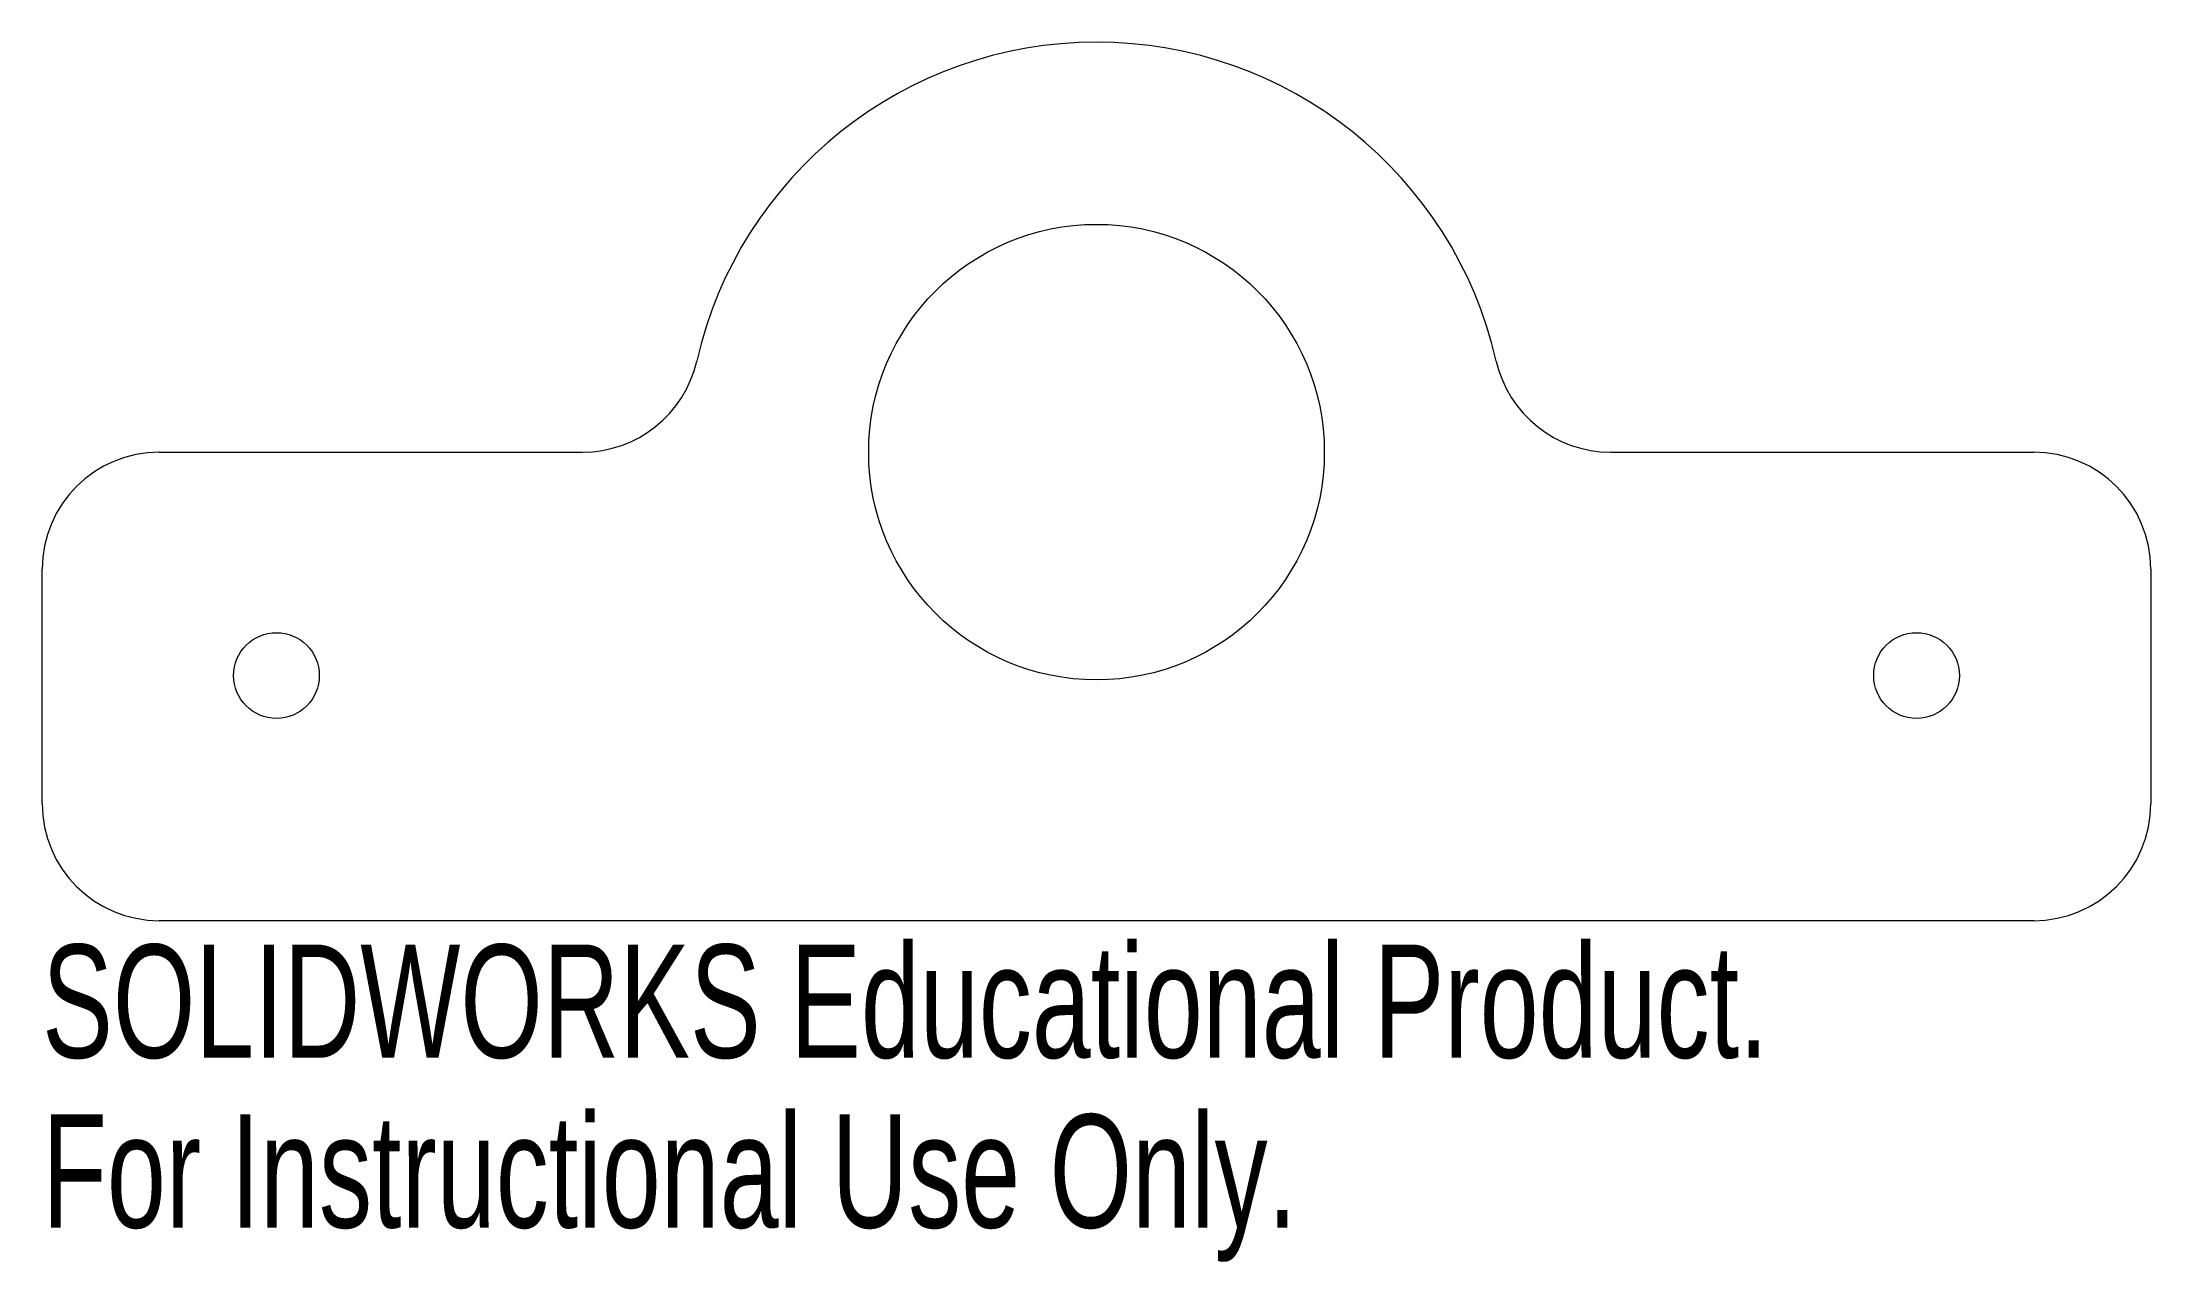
# Model space of a CAD drawing. Header units: millimetres. Extents: x -45 to 45, y -24.6 to 27.5.
import ezdxf

# ---------------------------------------------------------------- set-up
doc = ezdxf.new("R2010")
doc.units = ezdxf.units.MM
doc.styles.add('SLDTEXTSTYLE0', font='TXT', dxfattribs={"width": 0.7})

msp = doc.modelspace()

# ---------------------------------------------------------------- linework, layer by layer
at = {"color": 7, "linetype": 'Continuous', "lineweight": 15}
for p, q in [((-40, 10), (-21.937, 10)), ((21.937, 10), (40, 10)), ((-45, -5), (-45, 5)), ((45, 5), (45, -5)), ((40, -10), (-40, -10))]:
    msp.add_line(p, q, dxfattribs=at)
for centre, radius in [((0, 10), 9.723), ((-35, 0.465), 1.829), ((35, 0.465), 1.829)]:
    msp.add_circle(centre, radius, dxfattribs=at)
for centre, radius, start, end in [((0, 10), 17.5, 12.83959, 167.16041), ((-21.937, 15), 5, 270, 347.16041), ((21.937, 15), 5, 192.83959, 270), ((-40, 5), 5, 90, 180), ((40, 5), 5, 0, 90), ((-40, -5), 5, 180, 270), ((40, -5), 5, 270, 0)]:
    msp.add_arc(centre, radius, start, end, dxfattribs=at)

# ---------------------------------------------------------------- texts
at = {"color": 7, "linetype": 'Continuous', "char_height": 4.83362, "attachment_point": 1, "style": 'SLDTEXTSTYLE0'}
for s, insert in [('SOLIDWORKS Educational Product.', (-45, -11.02)), ('For Instructional Use Only.', (-45, -18.27))]:
    msp.add_mtext(s, dxfattribs=dict(at, insert=insert))

doc.saveas('drawing.dxf')
